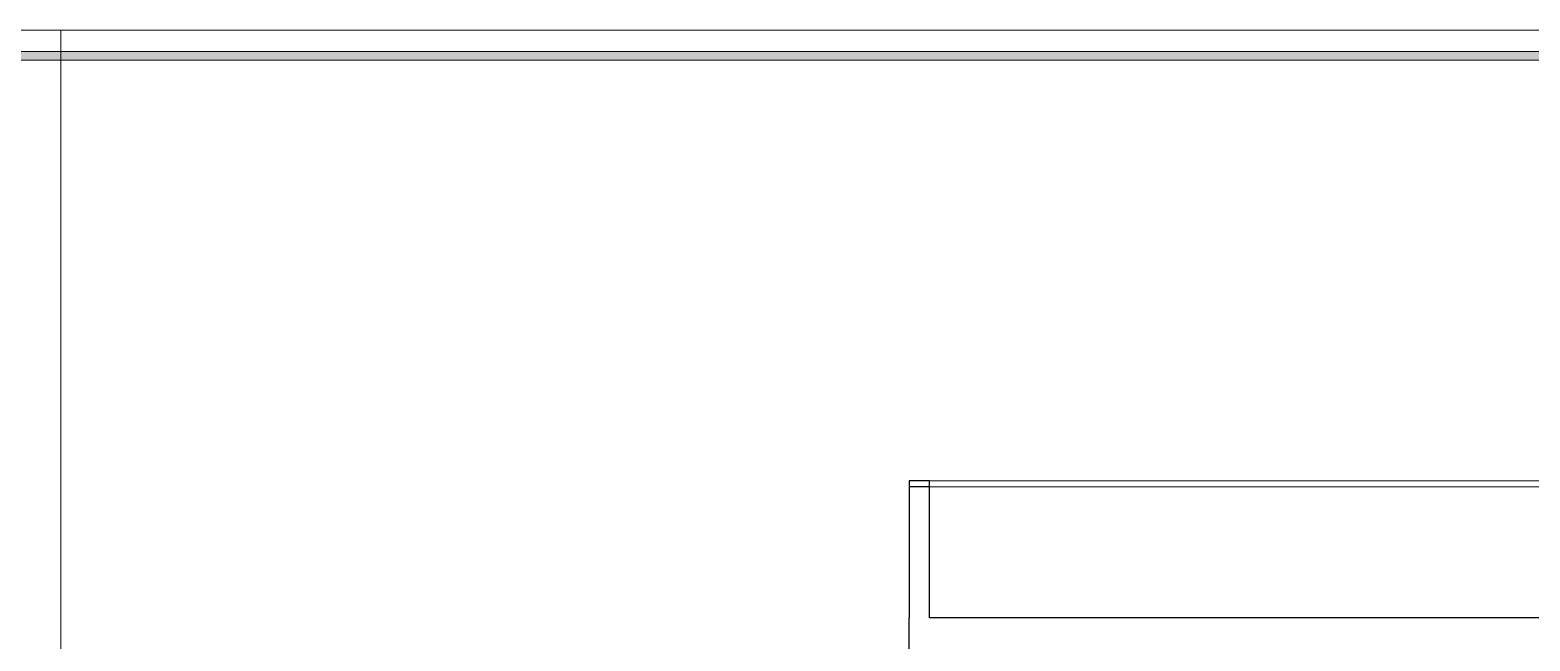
# Model space of a CAD drawing. Header units: metres. Extents: x 294 to 1101, y -498 to -355.
# Drawn here: x 602.3 to 617.22, y -463.44 to -457.36 of the extents above; entities that cross this region are included whole.
import ezdxf

# ---------------------------------------------------------------- set-up
doc = ezdxf.new("R2010")
doc.units = ezdxf.units.M
doc.layers.add('19-JARDINERIA', color=80, linetype='Continuous', lineweight=0)
doc.layers.add('SectionCutEdges', color=7, linetype='Continuous')

msp = doc.modelspace()

# ---------------------------------------------------------------- hatches: boundary and pattern name
at = {"layer": '19-JARDINERIA'}
h = msp.add_hatch(color=251, dxfattribs=at)
h.paths.add_polyline_path([(597.556, -492.583), (647.077, -492.583), (647.077, -457.576), (597.556, -457.576)])
h.paths.add_polyline_path([(597.641, -492.497), (646.992, -492.497), (646.992, -457.662), (597.641, -457.662)], flags=16)

# ---------------------------------------------------------------- linework, layer by layer
at = {"layer": '19-JARDINERIA', "color": 251}
for p, q in [((602.607, -457.363), (602.607, -492.525)), ((620.345, -461.845), (611.248, -461.845)), ((611.248, -461.905), (620.345, -461.905))]:
    msp.add_line(p, q, dxfattribs=at)
for points in [[(597.342, -492.796), (647.29, -492.796), (647.29, -457.363), (597.342, -457.363)], [(597.556, -492.583), (647.077, -492.583), (647.077, -457.576), (597.556, -457.576)], [(597.641, -492.497), (646.992, -492.497), (646.992, -457.662), (597.641, -457.662)]]:
    msp.add_lwpolyline(points, close=True, dxfattribs=at)
at = {"layer": 'SectionCutEdges'}
for p, q in [((611.248, -461.845), (611.048, -461.845)), ((611.048, -461.845), (611.048, -461.905)), ((611.248, -461.905), (611.248, -461.845)), ((611.048, -461.905), (611.048, -463.005)), ((611.248, -461.905), (611.048, -461.905)), ((611.248, -463.005), (611.248, -461.905)), ((611.048, -463.005), (611.048, -463.205)), ((611.248, -463.205), (611.248, -463.005)), ((611.048, -463.605), (611.048, -463.205)), ((613.064, -463.205), (611.248, -463.205)), ((613.264, -463.205), (613.064, -463.205)), ((620.345, -463.205), (613.264, -463.205))]:
    msp.add_line(p, q, dxfattribs=at)

doc.saveas('drawing.dxf')
